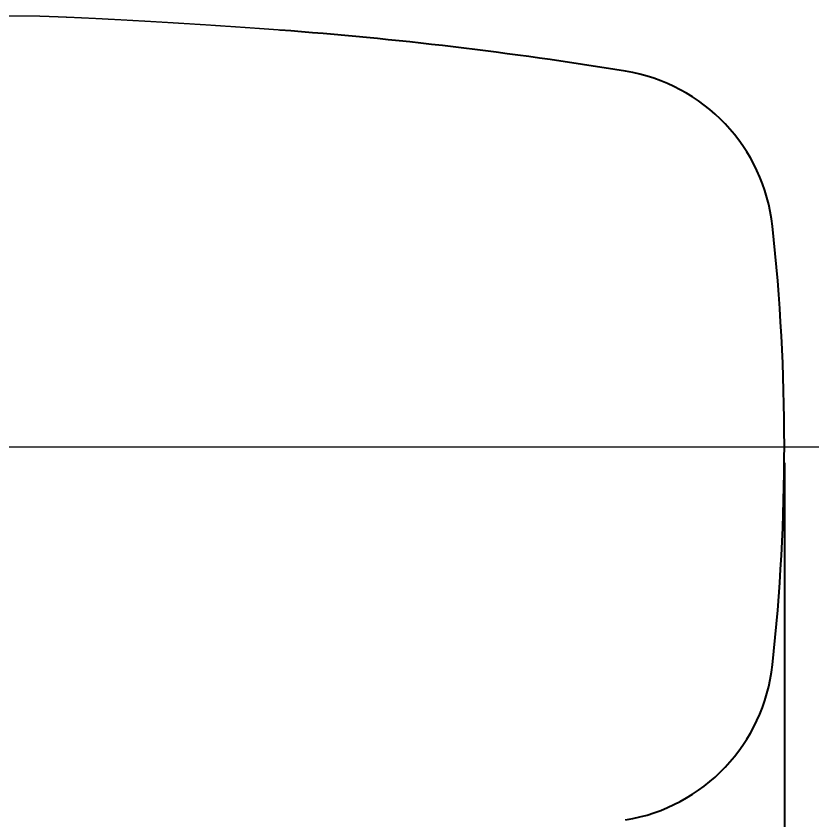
# Model space of a CAD drawing. Header units: millimetres. Extents: x 0 to 1800, y -67 to 2530.
# Drawn here: x 589.8 to 962.1, y 1387.8 to 1763.7 of the extents above; entities that cross this region are included whole.
import ezdxf
from ezdxf.lldxf.tags import DXFTag

# ---------------------------------------------------------------- set-up
doc = ezdxf.new("R2010")
doc.units = ezdxf.units.MM
for name, color, linetype in [('내부선 및 부속', 4, 'Continuous'), ('중심선', 1, 'DASHED'), ('치수선', 7, 'Continuous')]:
    doc.layers.add(name, color=color, linetype=linetype)
doc.styles.add('____', font='')
doc.styles.get('____').set_extended_font_data('굴림')
tags = doc.linetypes.add('DASHDOT', pattern=[70, 31, -13, 13, -13]).pattern_tags.tags
tags[10:11] = [DXFTag(74, 4), DXFTag(75, 0), DXFTag(340, '0'), DXFTag(46, 0.0), DXFTag(50, 0.0), DXFTag(44, 0.0), DXFTag(45, 0.0)]
tags[8:9] = [DXFTag(74, 4), DXFTag(75, 0), DXFTag(340, '0'), DXFTag(46, 0.0), DXFTag(50, 0.0), DXFTag(44, 0.0), DXFTag(45, 0.0)]
tags[6:7] = [DXFTag(74, 4), DXFTag(75, 0), DXFTag(340, '0'), DXFTag(46, 0.0), DXFTag(50, 0.0), DXFTag(44, 0.0), DXFTag(45, 0.0)]
tags[4:5] = [DXFTag(74, 4), DXFTag(75, 0), DXFTag(340, '0'), DXFTag(46, 0.0), DXFTag(50, 0.0), DXFTag(44, 0.0), DXFTag(45, 0.0)]
tags = doc.linetypes.add('DASHED', pattern=[25.72, 12.86, -12.86]).pattern_tags.tags
tags[6:7] = [DXFTag(74, 4), DXFTag(75, 0), DXFTag(340, '0'), DXFTag(46, 0.0), DXFTag(50, 0.0), DXFTag(44, 0.0), DXFTag(45, 0.0)]
tags[4:5] = [DXFTag(74, 4), DXFTag(75, 0), DXFTag(340, '0'), DXFTag(46, 0.0), DXFTag(50, 0.0), DXFTag(44, 0.0), DXFTag(45, 0.0)]
doc.dimstyles.new('MSADIM', dxfattribs={"dimtxt": 33, "dimasz": 17, "dimexe": 10, "dimexo": 7.5, "dimgap": 10, "dimtad": 0, "dimtih": 1, "dimtoh": 1, "dimdec": 0, "dimzin": 1, "dimdsep": 46, "dimtxsty": '____', "dimcen": 11.25, "dimadec": 0, "dimazin": 0, "dimtfac": 1, "dimtdec": 0, "dimtix": 1, "dimtmove": 0, "dimatfit": 3, "dimfxl": 0, "dimtolj": 1, "dimtzin": 1, "dimarcsym": 0})

# ---------------------------------------------------------------- blocks, each defined once
blk = doc.blocks.new('*D8')
at = {"layer": '치수선', "color": 0, "linetype": 'Continuous', "lineweight": -2}
for p, q in [((949.2, 1554.8), (949.2, 1161.25)), ((224.2, 1274.8), (224.2, 1161.25)), ((241.2, 1171.25), (549.55, 1171.25)), ((932.2, 1171.25), (623.85, 1171.25))]:
    blk.add_line(p, q, dxfattribs=at)
at = {"layer": '치수선', "color": 0, "linetype": 'Continuous'}
for points in [[(241.2, 1174.09), (241.2, 1168.42), (224.2, 1171.25)], [(932.2, 1174.09), (932.2, 1168.42), (949.2, 1171.25)]]:
    blk.add_solid(points, dxfattribs=at)
at = {"layer": '치수선', "color": 0, "linetype": 'Continuous', "insert": (586.7, 1171.25), "char_height": 25, "attachment_point": 5, "style": '____'}
blk.add_mtext('\\A1;725', dxfattribs=at)
blk = doc.blocks.new('*D9')
at = {"layer": '치수선', "color": 0, "linetype": 'Continuous', "lineweight": -2}
for p, q in [((244.2, 1554.8), (244.2, 1229.46)), ((949.2, 1554.8), (949.2, 1229.46)), ((261.2, 1239.46), (559.55, 1239.46)), ((932.2, 1239.46), (633.85, 1239.46))]:
    blk.add_line(p, q, dxfattribs=at)
at = {"layer": '치수선', "color": 0, "linetype": 'Continuous'}
for points in [[(261.2, 1242.29), (261.2, 1236.62), (244.2, 1239.46)], [(932.2, 1242.29), (932.2, 1236.62), (949.2, 1239.46)]]:
    blk.add_solid(points, dxfattribs=at)
at = {"layer": '치수선', "color": 0, "linetype": 'Continuous', "insert": (596.7, 1239.46), "char_height": 25, "attachment_point": 5, "style": '____'}
blk.add_mtext('\\A1;705', dxfattribs=at)

msp = doc.modelspace()

# ---------------------------------------------------------------- linework, layer by layer
at = {"layer": '내부선 및 부속'}
for centre, radius, start, end in [((572.4, -118.85), 1881.31, 80.74746, 85.70765), ((861.63, 1656.55), 82.5, 6.1996, 80.7475), ((-0.8, 1562.87), 950, 353.80036, 6.19964), ((861.63, 1469.19), 82.5, 279.2525, 353.8004)]:
    msp.add_arc(centre, radius, start, end, dxfattribs=at)
at = {"layer": '내부선 및 부속', "linetype": 'Continuous', "lineweight": 18}
for points, knots in [([(592.43, 1763.74), (588.28, 1763.72), (584.24, 1763.69), (576.38, 1763.6), (572.55, 1763.54), (565.12, 1763.42), (561.5, 1763.35), (556.24, 1763.23), (554.51, 1763.19), (551.95, 1763.13), (551.11, 1763.1), (549.43, 1763.06), (548.6, 1763.03), (546.13, 1762.96), (544.51, 1762.91), (542.11, 1762.84), (541.32, 1762.81), (540.13, 1762.78), (539.74, 1762.76), (538.96, 1762.74), (538.57, 1762.73), (537.41, 1762.69), (535.87, 1762.64), (533.6, 1762.56), (532.12, 1762.51), (531.03, 1762.47), (530.66, 1762.46), (529.94, 1762.43), (529.59, 1762.42), (528.52, 1762.38), (527.81, 1762.36), (526.41, 1762.31), (525.72, 1762.29), (524.33, 1762.24), (523.64, 1762.22), (522.59, 1762.18), (522.25, 1762.17), (521.72, 1762.15), (521.55, 1762.14), (521.2, 1762.13), (521.02, 1762.12), (520.15, 1762.09), (519.45, 1762.07), (518.06, 1762.01), (517.37, 1761.99), (516.03, 1761.94), (515.38, 1761.91), (514.13, 1761.86), (513.53, 1761.83), (512.69, 1761.8), (512.41, 1761.78), (512.02, 1761.76), (511.89, 1761.76), (511.63, 1761.75), (511.51, 1761.74), (510.89, 1761.71), (510.43, 1761.68), (509.57, 1761.63), (509.16, 1761.61), (508.38, 1761.55), (508, 1761.53), (507.27, 1761.47), (506.92, 1761.44), (506.21, 1761.38), (505.86, 1761.35), (505.15, 1761.29), (504.79, 1761.25), (504.08, 1761.18), (503.36, 1761.1), (502.28, 1760.98), (501.21, 1760.85), (500.2, 1760.72), (499.56, 1760.63), (499.26, 1760.59)], [0, 0, 0, 0, 0.091158, 0.091158, 0.182315, 0.182315, 0.273473, 0.273473, 0.319052, 0.319052, 0.341841, 0.341841, 0.364631, 0.364631, 0.41021, 0.41021, 0.432999, 0.432999, 0.444394, 0.444394, 0.455789, 0.455789, 0.478578, 0.501367, 0.524157, 0.524157, 0.535551, 0.535551, 0.546946, 0.546946, 0.569736, 0.569736, 0.592525, 0.592525, 0.615314, 0.615314, 0.626709, 0.626709, 0.632407, 0.632407, 0.638104, 0.638104, 0.660893, 0.660893, 0.683683, 0.683683, 0.706472, 0.706472, 0.729262, 0.729262, 0.740656, 0.740656, 0.746354, 0.746354, 0.752051, 0.752051, 0.77484, 0.77484, 0.79763, 0.79763, 0.820419, 0.820419, 0.843209, 0.843209, 0.865998, 0.865998, 0.888788, 0.888788, 0.911577, 0.934366, 0.957156, 0.979945, 1, 1, 1, 1]), ([(602.02, 1763.59), (602, 1763.59), (601.95, 1763.59), (601.89, 1763.6), (601.82, 1763.6), (601.76, 1763.6), (601.7, 1763.6), (601.63, 1763.6), (601.57, 1763.61), (601.5, 1763.61), (601.44, 1763.61), (601.37, 1763.61), (601.31, 1763.62), (601.24, 1763.62), (601.18, 1763.62), (601.12, 1763.62), (601.05, 1763.62), (600.99, 1763.63), (600.92, 1763.63), (600.86, 1763.63), (600.79, 1763.63), (600.73, 1763.63), (600.66, 1763.63), (600.6, 1763.64), (600.53, 1763.64), (600.47, 1763.64), (600.4, 1763.64), (600.34, 1763.64), (600.27, 1763.65), (600.21, 1763.65), (600.14, 1763.65), (600.08, 1763.65), (600.01, 1763.65), (599.95, 1763.66), (599.88, 1763.66), (599.82, 1763.66), (599.75, 1763.66), (599.69, 1763.66), (599.62, 1763.66), (599.55, 1763.67), (599.49, 1763.67), (599.42, 1763.67), (599.36, 1763.67), (599.29, 1763.67), (599.23, 1763.67), (599.16, 1763.68), (599.1, 1763.68), (599.03, 1763.68), (598.97, 1763.68), (598.9, 1763.68), (598.83, 1763.68), (598.77, 1763.69), (598.7, 1763.69), (598.64, 1763.69), (598.57, 1763.69), (598.51, 1763.69), (598.44, 1763.69), (598.37, 1763.69), (598.31, 1763.7), (598.24, 1763.7), (598.18, 1763.7), (598.11, 1763.7), (598.04, 1763.7), (597.98, 1763.7), (597.91, 1763.7), (597.84, 1763.71), (597.78, 1763.71), (597.71, 1763.71), (597.65, 1763.71), (597.58, 1763.71), (597.51, 1763.71), (597.45, 1763.71), (597.38, 1763.71), (597.31, 1763.72), (597.25, 1763.72), (597.18, 1763.72), (597.12, 1763.72), (597.05, 1763.72), (596.98, 1763.72), (596.92, 1763.72), (596.85, 1763.73), (596.78, 1763.73), (596.72, 1763.73), (596.65, 1763.73), (596.58, 1763.73), (596.52, 1763.73), (596.47, 1763.73), (596.45, 1763.73)], [0, 0, 0, 0, 0.011363, 0.022731, 0.034106, 0.045486, 0.056872, 0.068264, 0.079662, 0.091067, 0.102478, 0.113896, 0.125321, 0.136752, 0.148191, 0.159638, 0.171091, 0.182552, 0.194021, 0.205498, 0.216983, 0.228476, 0.239977, 0.251487, 0.263005, 0.274532, 0.286068, 0.297613, 0.309167, 0.320731, 0.332304, 0.343886, 0.355479, 0.367081, 0.378693, 0.390316, 0.401949, 0.413592, 0.425246, 0.436911, 0.448587, 0.460274, 0.471972, 0.483682, 0.495403, 0.507135, 0.51888, 0.530637, 0.542405, 0.554186, 0.565979, 0.577785, 0.589603, 0.601435, 0.613279, 0.625136, 0.637007, 0.648891, 0.660789, 0.6727, 0.684625, 0.696564, 0.708517, 0.720485, 0.732467, 0.744463, 0.756474, 0.7685, 0.780541, 0.792597, 0.804668, 0.816755, 0.828858, 0.840976, 0.853109, 0.865259, 0.877425, 0.889607, 0.901806, 0.914021, 0.926253, 0.938501, 0.950767, 0.963049, 0.975349, 0.987666, 1, 1, 1, 1]), ([(713.21, 1757.18), (713.07, 1757.19), (712.78, 1757.21), (712.35, 1757.24), (711.91, 1757.28), (711.48, 1757.31), (711.05, 1757.34), (710.61, 1757.37), (710.18, 1757.4), (709.74, 1757.43), (709.31, 1757.46), (708.87, 1757.5), (708.43, 1757.53), (708, 1757.56), (707.56, 1757.59), (707.12, 1757.62), (706.68, 1757.65), (706.24, 1757.68), (705.8, 1757.72), (705.36, 1757.75), (704.92, 1757.78), (704.48, 1757.81), (704.04, 1757.84), (703.6, 1757.87), (703.16, 1757.9), (702.72, 1757.93), (702.28, 1757.97), (701.83, 1758), (701.39, 1758.03), (700.95, 1758.06), (700.5, 1758.09), (700.06, 1758.12), (699.61, 1758.15), (699.17, 1758.18), (698.72, 1758.21), (698.27, 1758.24), (697.83, 1758.28), (697.38, 1758.31), (696.93, 1758.34), (696.48, 1758.37), (696.03, 1758.4), (695.59, 1758.43), (695.14, 1758.46), (694.69, 1758.49), (694.24, 1758.52), (693.79, 1758.55), (693.33, 1758.58), (692.88, 1758.61), (692.43, 1758.65), (691.98, 1758.68), (691.53, 1758.71), (691.07, 1758.74), (690.62, 1758.77), (690.16, 1758.8), (689.71, 1758.83), (689.26, 1758.86), (688.8, 1758.89), (688.34, 1758.92), (687.89, 1758.95), (687.43, 1758.98), (686.97, 1759.01), (686.52, 1759.04), (686.06, 1759.07), (685.6, 1759.1), (685.14, 1759.13), (684.68, 1759.16), (684.22, 1759.19), (683.76, 1759.22), (683.3, 1759.25), (682.84, 1759.28), (682.38, 1759.31), (681.92, 1759.35), (681.46, 1759.38), (680.99, 1759.41), (680.53, 1759.44), (680.07, 1759.47), (679.6, 1759.5), (679.14, 1759.53), (678.67, 1759.56), (678.21, 1759.59), (677.74, 1759.62), (677.28, 1759.65), (676.81, 1759.68), (676.34, 1759.71), (675.88, 1759.74), (675.41, 1759.76), (674.94, 1759.79), (674.47, 1759.82), (674, 1759.85), (673.53, 1759.88), (673.06, 1759.91), (672.59, 1759.94), (672.12, 1759.97), (671.65, 1760), (671.18, 1760.03), (670.71, 1760.06), (670.24, 1760.09), (669.76, 1760.12), (669.29, 1760.15), (668.82, 1760.18), (668.34, 1760.21), (667.87, 1760.24), (667.39, 1760.27), (666.92, 1760.3), (666.44, 1760.32), (665.97, 1760.35), (665.49, 1760.38), (665.01, 1760.41), (664.53, 1760.44), (664.06, 1760.47), (663.58, 1760.5), (663.1, 1760.53), (662.62, 1760.56), (662.14, 1760.59), (661.66, 1760.61), (661.18, 1760.64), (660.7, 1760.67), (660.22, 1760.7), (659.74, 1760.73), (659.25, 1760.76), (658.77, 1760.79), (658.29, 1760.82), (657.8, 1760.84), (657.32, 1760.87), (656.84, 1760.9), (656.35, 1760.93), (655.87, 1760.96), (655.38, 1760.99), (654.89, 1761.01), (654.41, 1761.04), (653.92, 1761.07), (653.43, 1761.1), (652.95, 1761.13), (652.46, 1761.15), (651.97, 1761.18), (651.48, 1761.21), (650.99, 1761.24), (650.5, 1761.27), (650.01, 1761.29), (649.52, 1761.32), (649.03, 1761.35), (648.54, 1761.38), (648.04, 1761.41), (647.55, 1761.43), (647.06, 1761.46), (646.57, 1761.49), (646.07, 1761.52), (645.58, 1761.54), (645.08, 1761.57), (644.59, 1761.6), (644.09, 1761.63), (643.6, 1761.65), (643.1, 1761.68), (642.6, 1761.71), (642.11, 1761.74), (641.61, 1761.76), (641.11, 1761.79), (640.61, 1761.82), (640.11, 1761.85), (639.62, 1761.87), (639.12, 1761.9), (638.62, 1761.93), (638.12, 1761.95), (637.61, 1761.98), (637.11, 1762.01), (636.61, 1762.04), (636.11, 1762.06), (635.61, 1762.09), (635.1, 1762.12), (634.6, 1762.14), (634.1, 1762.17), (633.59, 1762.2), (633.09, 1762.22), (632.58, 1762.25), (632.08, 1762.28), (631.57, 1762.3), (631.06, 1762.33), (630.56, 1762.36), (630.05, 1762.38), (629.54, 1762.41), (629.03, 1762.43), (628.53, 1762.46), (628.02, 1762.49), (627.51, 1762.51), (627, 1762.54), (626.49, 1762.56), (625.98, 1762.59), (625.46, 1762.61), (624.95, 1762.64), (624.44, 1762.66), (623.93, 1762.69), (623.42, 1762.71), (622.9, 1762.74), (622.39, 1762.76), (621.87, 1762.79), (621.36, 1762.81), (620.84, 1762.83), (620.33, 1762.86), (619.81, 1762.88), (619.3, 1762.91), (618.78, 1762.93), (618.26, 1762.95), (617.75, 1762.98), (617.23, 1763), (616.71, 1763.02), (616.19, 1763.04), (615.67, 1763.07), (615.15, 1763.09), (614.63, 1763.11), (614.11, 1763.13), (613.59, 1763.15), (613.07, 1763.18), (612.55, 1763.2), (612.02, 1763.22), (611.5, 1763.24), (610.98, 1763.26), (610.45, 1763.28), (609.93, 1763.3), (609.4, 1763.32), (608.88, 1763.34), (608.35, 1763.36), (607.83, 1763.38), (607.3, 1763.4), (606.78, 1763.42), (606.25, 1763.44), (605.72, 1763.46), (605.19, 1763.48), (604.67, 1763.5), (604.14, 1763.52), (603.61, 1763.54), (603.08, 1763.56), (602.55, 1763.57), (602.19, 1763.59), (602.02, 1763.59)], [0, 0, 0, 0, 0.003892, 0.007788, 0.011687, 0.01559, 0.019497, 0.023408, 0.027323, 0.031242, 0.035164, 0.03909, 0.04302, 0.046954, 0.050891, 0.054833, 0.058778, 0.062727, 0.06668, 0.070636, 0.074597, 0.078561, 0.082529, 0.086501, 0.090476, 0.094456, 0.098439, 0.102426, 0.106417, 0.110412, 0.11441, 0.118412, 0.122418, 0.126428, 0.130442, 0.13446, 0.138481, 0.142506, 0.146535, 0.150568, 0.154604, 0.158645, 0.162689, 0.166737, 0.170789, 0.174844, 0.178903, 0.182967, 0.187034, 0.191105, 0.195179, 0.199258, 0.20334, 0.207426, 0.211516, 0.215609, 0.219707, 0.223808, 0.227913, 0.232022, 0.236135, 0.240251, 0.244371, 0.248495, 0.252623, 0.256754, 0.26089, 0.265029, 0.269172, 0.273318, 0.277469, 0.281623, 0.285781, 0.289943, 0.294109, 0.298279, 0.302452, 0.306629, 0.31081, 0.314995, 0.319183, 0.323376, 0.327572, 0.331772, 0.335975, 0.340183, 0.344394, 0.34861, 0.352829, 0.357051, 0.361278, 0.365508, 0.369742, 0.37398, 0.378222, 0.382468, 0.386717, 0.39097, 0.395227, 0.399488, 0.403753, 0.408021, 0.412293, 0.416569, 0.420849, 0.425132, 0.42942, 0.433711, 0.438006, 0.442305, 0.446607, 0.450914, 0.455224, 0.459538, 0.463856, 0.468177, 0.472503, 0.476832, 0.481165, 0.485501, 0.489842, 0.494186, 0.498535, 0.502887, 0.507242, 0.511602, 0.515965, 0.520332, 0.524703, 0.529078, 0.533457, 0.537839, 0.542225, 0.546615, 0.551009, 0.555406, 0.559808, 0.564213, 0.568622, 0.573034, 0.577451, 0.581871, 0.586295, 0.590723, 0.595155, 0.59959, 0.60403, 0.608473, 0.61292, 0.61737, 0.621825, 0.626283, 0.630745, 0.635211, 0.639681, 0.644154, 0.648631, 0.653112, 0.657597, 0.662086, 0.666578, 0.671075, 0.675575, 0.680078, 0.684586, 0.689097, 0.693613, 0.698132, 0.702654, 0.707181, 0.711711, 0.716246, 0.720783, 0.725325, 0.729871, 0.73442, 0.738973, 0.74353, 0.748091, 0.752655, 0.757224, 0.761796, 0.766372, 0.770951, 0.775535, 0.780122, 0.784713, 0.789308, 0.793907, 0.798509, 0.803115, 0.807725, 0.812339, 0.816957, 0.821578, 0.826203, 0.830832, 0.835465, 0.840102, 0.844742, 0.849386, 0.854034, 0.858686, 0.863341, 0.868, 0.872664, 0.87733, 0.882001, 0.886676, 0.891354, 0.896036, 0.900722, 0.905411, 0.910105, 0.914802, 0.919503, 0.924208, 0.928916, 0.933629, 0.938345, 0.943065, 0.947789, 0.952516, 0.957248, 0.961983, 0.966722, 0.971464, 0.976211, 0.980961, 0.985715, 0.990473, 0.995235, 1, 1, 1, 1]), ([(710.44, 1757.37), (708.5, 1757.51), (703.75, 1757.85), (696.49, 1758.36), (688.94, 1758.87), (682.25, 1759.31), (676.43, 1759.69), (671.47, 1760), (667.19, 1760.27), (662.44, 1760.56), (656.43, 1760.91), (648.53, 1761.37), (639.09, 1761.9), (628.11, 1762.48), (616.4, 1763.03), (608.35, 1763.35), (604.48, 1763.49)], [0, 0, 0, 0, 0.055121, 0.134542, 0.205813, 0.268933, 0.323904, 0.370727, 0.409405, 0.445169, 0.505143, 0.579656, 0.668709, 0.772308, 0.890468, 1, 1, 1, 1])]:
    msp.add_open_spline(points, degree=3, knots=knots, dxfattribs=at)
msp.add_open_spline([(596.45, 1763.73), (595.04, 1763.75), (593.7, 1763.75), (592.43, 1763.74)], degree=3, dxfattribs=at)
at = {"layer": '중심선', "linetype": 'DASHDOT', "lineweight": 18}
msp.add_line((204.2, 1562.3), (984.2, 1562.3), dxfattribs=at)

# ---------------------------------------------------------------- dimensions: what is measured, and where the dimension line sits
at = {"layer": '치수선', "linetype": 'Continuous'}
for base, p1, p2, picture, middle in [((949.2, 1171.25), (224.2, 1282.3), (949.2, 1562.3), '*D8', (586.7, 1171.25)), ((244.2, 1239.46), (949.2, 1562.3), (244.2, 1562.3), '*D9', (596.7, 1239.46))]:
    dim = msp.add_linear_dim(base=base, p1=p1, p2=p2, dimstyle='MSADIM', override={"dimtxt": 25}, dxfattribs=at)
    dim.commit()
    dim.dimension.update_dxf_attribs({"geometry": picture, "text_midpoint": middle})

doc.saveas('drawing.dxf')
